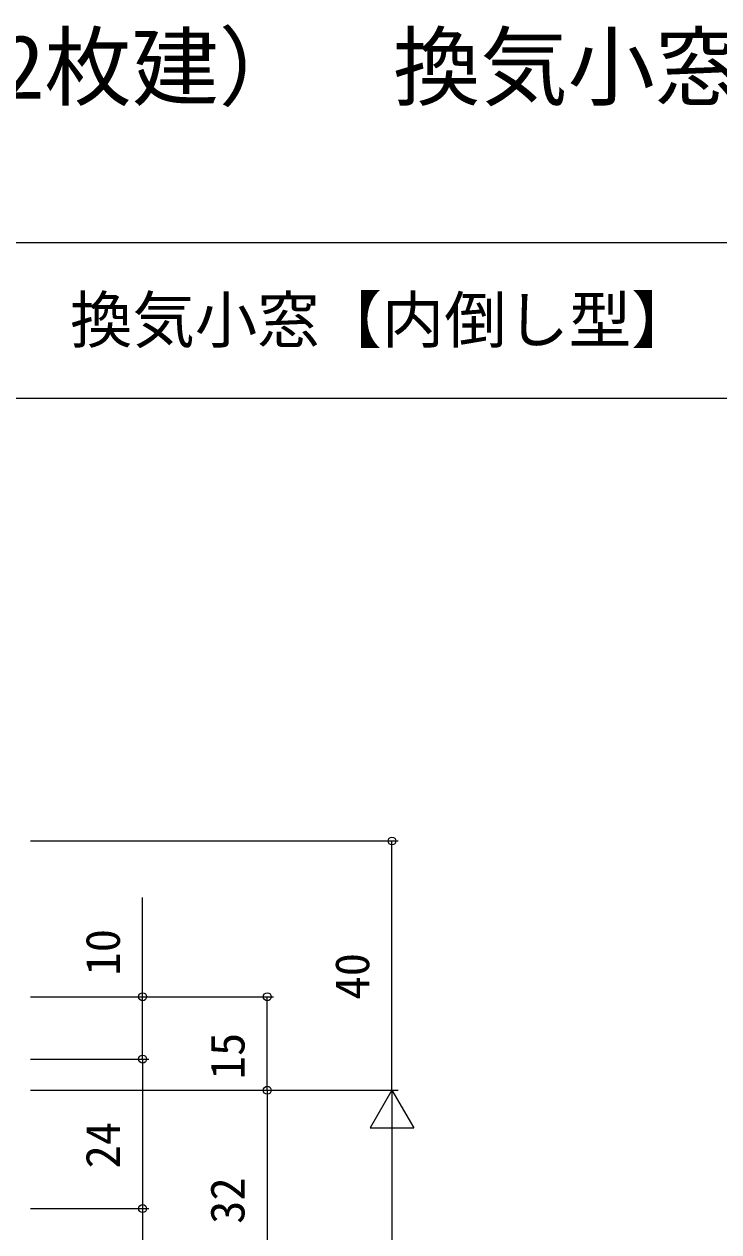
# Model space of a CAD drawing. Units: millimetres, scale not verified. Extents: x -437 to 438, y -344 to 341.
# Drawn here: x -217.8 to -106.4, y 147.5 to 341.3 of the extents above; entities that cross this region are included whole.
import ezdxf
from ezdxf.enums import TextEntityAlignment as Align

# ---------------------------------------------------------------- set-up
doc = ezdxf.new("R2010")
doc.units = ezdxf.units.MM
doc.header["$LTSCALE"] = 2
for name, color, linetype in [('0-1_USER1', 3, 'Continuous'), ('0-7_YKK_D', 6, 'Continuous'), ('0-8_YKK_ZWAK', 7, 'Continuous')]:
    doc.layers.add(name, color=color, linetype=linetype)
doc.styles.add('ＭＳ ゴシック', font='')
doc.styles.get('ＭＳ ゴシック').set_extended_font_data('MS Gothic')

msp = doc.modelspace()

# ---------------------------------------------------------------- linework, layer by layer
at = {"layer": '0-7_YKK_D'}
for p, q in [((-216.798, 210.2), (-157.798, 210.2)), ((-158.798, 170.2), (-158.798, 210.2)), ((-216.798, 185.2), (-177.798, 185.2)), ((-216.798, 185.2), (-197.798, 185.2)), ((-178.798, 170.2), (-178.798, 185.2)), ((-216.798, 175.2), (-197.798, 175.2)), ((-216.798, 175.2), (-197.798, 175.2)), ((-198.798, 175.2), (-198.798, 151.2)), ((-216.798, 170.2), (-177.798, 170.2)), ((-216.798, 170.2), (-177.798, 170.2)), ((-216.798, 170.2), (-157.798, 170.2)), ((-216.798, 170.2), (-157.798, 170.2)), ((-178.798, 170.2), (-178.798, 138.2)), ((-158.798, 170.2), (-162.298, 164.138)), ((-158.798, 170.2), (-155.298, 164.138)), ((-158.798, 170.2), (-158.798, 158.076)), ((-162.298, 164.138), (-155.298, 164.138)), ((-158.798, 163.2), (-158.798, -196.8)), ((-216.798, 151.2), (-197.798, 151.2)), ((-216.798, 151.2), (-197.798, 151.2)), ((-198.798, 151.2), (-198.798, 138.2))]:
    msp.add_line(p, q, dxfattribs=at)
msp.add_lwpolyline([(-198.798, 175.2), (-198.798, 185.2), (-198.798, 201.125)], dxfattribs=at)
for centre in [(-158.798, 210.2), (-198.798, 185.2), (-178.798, 185.2), (-198.798, 175.2), (-198.798, 175.2), (-178.798, 170.2), (-178.798, 170.2), (-198.798, 151.2), (-198.798, 151.2)]:
    msp.add_circle(centre, 0.637, dxfattribs=at)
at = {"layer": '0-8_YKK_ZWAK'}
for p, q in [((438.2, 306.2), (-436.8, 306.2)), ((438.2, 281.2), (-436.8, 281.2))]:
    msp.add_line(p, q, dxfattribs=at)

# ---------------------------------------------------------------- texts
at = {"layer": '0-1_USER1', "style": 'ＭＳ ゴシック'}
for s, height, p in [('EXIMA 31 [GRAF工法]  引違い窓（2枚建）  換気小窓【内倒し型】網戸付', 10.26, (-438.152, 326.24)), ('引違い窓（2枚建） 換気小窓【内倒し型】 パネルタイプ 綱戸付 30mm溝幅（複層ガラスのみの設定）', 7.331, (-300.391, 287.973))]:
    msp.add_text(s, height=height, dxfattribs=at).set_placement(p, align=Align.BOTTOM_LEFT)
at = {"layer": '0-7_YKK_D', "style": 'ＭＳ ゴシック'}
for s, p in [('10', (-200.798, 188.599)), ('40', (-160.798, 184.745)), ('15', (-180.798, 171.947)), ('24', (-200.798, 157.639)), ('32', (-180.798, 148.745))]:
    msp.add_text(s, height=5.499, rotation=90, dxfattribs=at).set_placement(p, align=Align.BOTTOM_LEFT)

doc.saveas('drawing.dxf')
